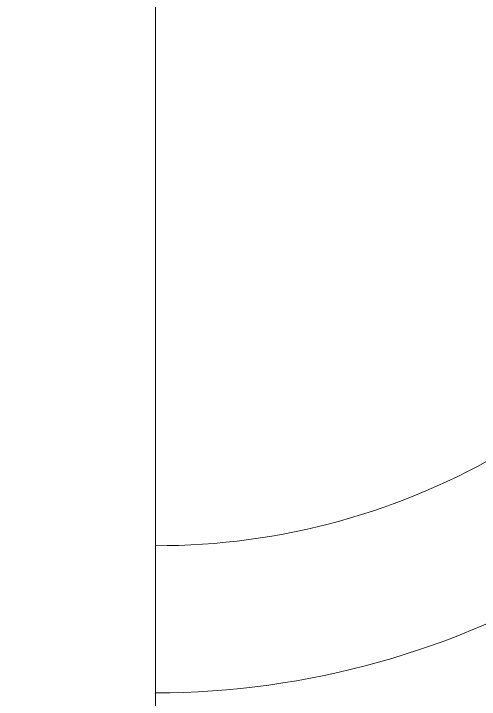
# Model space of a CAD drawing. Header units: millimetres. Extents: x -4011 to 126995, y -1911 to 106700.
# Drawn here: x 93501 to 96350, y 53744 to 57940 of the extents above; entities that cross this region are included whole.
import ezdxf

# ---------------------------------------------------------------- set-up
doc = ezdxf.new("R2010")
doc.units = ezdxf.units.MM
doc.layers.add('PDF_형상', color=7, linetype='Continuous')

msp = doc.modelspace()

# ---------------------------------------------------------------- linework, layer by layer
at = {"layer": 'PDF_형상', "lineweight": 5}
msp.add_lwpolyline([(91367.9, 89673.6), (91352.3, 64927.5), (94367.9, 64927.5), (94367.9, 47098.4)], dxfattribs=at)
for centre, radius, start, end in [((94358.5, 58893.4), 7209.5, -89.92557, 33.08606), ((94353.5, 58884.9), 6610.3, -89.87549, 33.18057), ((94359.2, 58892.3), 5109.9, -89.9024, 33.0456), ((94380.3, 58875.6), 4191.7, -90.1701, 33.3726)]:
    msp.add_arc(centre, radius, start, end, dxfattribs=at)

doc.saveas('drawing.dxf')
